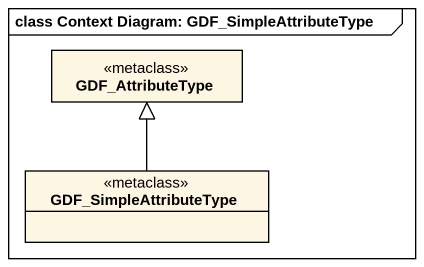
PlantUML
@startuml
mainframe class Context Diagram: GDF_SimpleAttributeType
hide circle
hide empty members
class GDF_AttributeType <<metaclass>>
class GDF_SimpleAttributeType <<metaclass>>
GDF_SimpleAttributeType -up-|> GDF_AttributeType
@enduml
